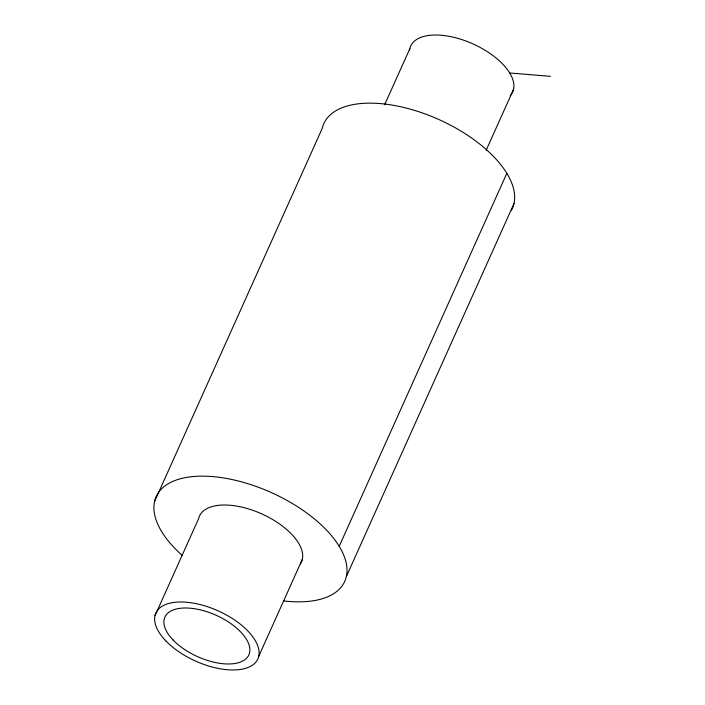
<?xml version="1.0" encoding="UTF-8"?>
<svg xmlns="http://www.w3.org/2000/svg" width="705" height="705" viewBox="0 0 705 705"><rect width="100%" height="100%" fill="white"/><g stroke="black" fill="none" stroke-linecap="round" stroke-linejoin="round"><path stroke-width="1.06" d="M154.571 501.449L322.211 128.451A103.371 50.901 24.2 0 1 436.228 118.361A103.371 50.901 24.2 0 1 511.433 210.266M155.012 615.668L198.599 518.686A55.915 27.53 24.2 0 1 261.449 513.751A55.915 27.53 24.2 0 1 300.277 564.035M384.657 104.692L409.817 48.707M258.744 656.293L302.33 559.312M486.142 150.315L513.548 89.332M339.211 546.322L506.842 173.315M346.358 576.549L513.989 203.551M509.689 72.976L550.429 76.334M182.225 555.408A103.371 50.901 24.2 0 1 192.782 476.58A103.371 50.901 24.2 0 1 335.465 540.735A103.371 50.901 24.2 0 1 283.454 600.916M409.526 50.522A55.915 27.53 24.2 0 1 472.914 43.877A55.915 27.53 24.2 0 1 510.191 95.695M165.842 640.898A55.915 27.53 24.2 0 0 255.386 662.656A55.915 27.53 24.2 0 0 199.409 604.388A55.915 27.53 24.2 0 0 165.842 640.898M173.086 640.034A46.045 22.675 24.2 0 0 246.829 657.95A46.045 22.675 24.2 0 0 200.731 609.966A46.045 22.675 24.2 0 0 173.086 640.034"/></g></svg>
